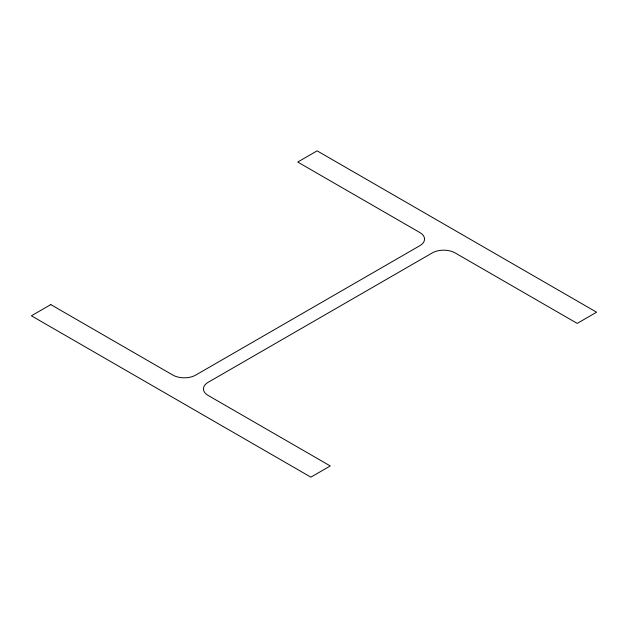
<?xml version="1.0" encoding="UTF-8"?>
<svg xmlns="http://www.w3.org/2000/svg" width="628" height="628" viewBox="0 0 628 628"><rect width="100%" height="100%" fill="white"/><g stroke="black" fill="none" stroke-linecap="round" stroke-linejoin="round"><path stroke-width="0.94" d="M50.797 304.604L31.4 315.798L310.884 477.154L330.281 465.96L208.166 395.459A16.116 9.302 0 0 1 208.166 382.303L432.307 252.896A16.116 9.302 0 0 1 455.096 252.896L577.203 323.396L596.6 312.202L317.116 150.846L297.719 162.04L419.834 232.541A16.116 9.302 0 0 1 419.834 245.697L195.693 375.104A16.116 9.302 0 0 1 172.904 375.104L50.797 304.604"/></g></svg>
